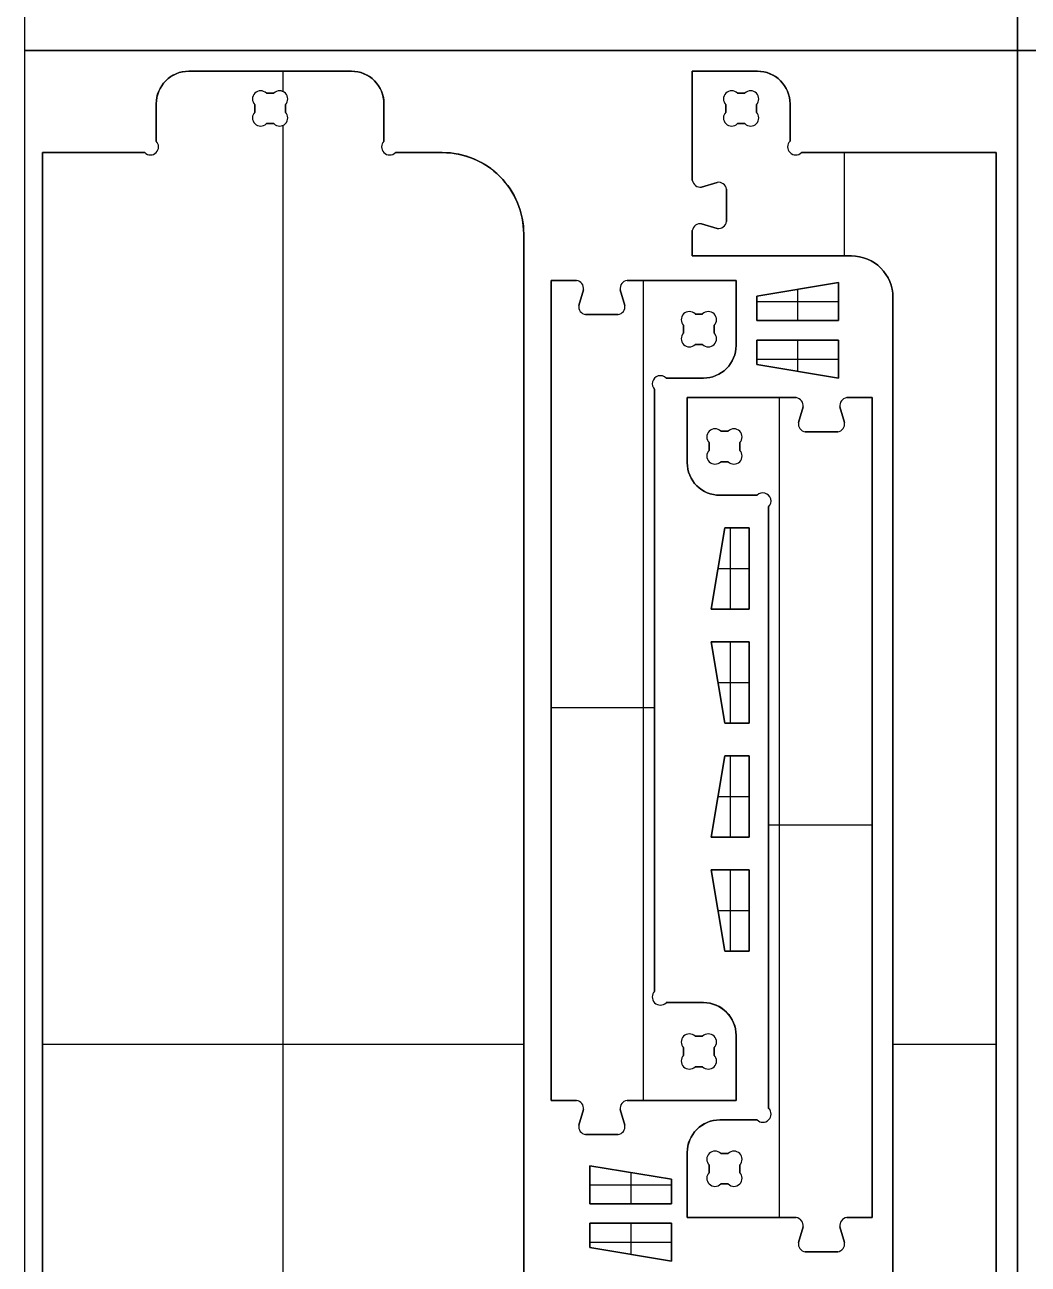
# Model space of a CAD drawing. Extents: x 1 to 2439, y 1 to 2439.
# Drawn here: x 1 to 617, y 474 to 1236 of the extents above; entities that cross this region are included whole.
import ezdxf

# ---------------------------------------------------------------- set-up
doc = ezdxf.new("R2010")
doc.units = 0
doc.header["$MEASUREMENT"] = 0
for name, color, linetype in [('PROFILE_-_INSIDE', 5, 'CONTINUOUS'), ('PROFILE_-_OUTSIDE', 18, 'CONTINUOUS'), ('SOLID', 4, 'CONTINUOUS'), ('STOCK_PERIMETER', 1, 'CONTINUOUS')]:
    doc.layers.add(name, color=color, linetype=linetype)

msp = doc.modelspace()

# ---------------------------------------------------------------- linework, layer by layer
at = {"layer": 'PROFILE_-_INSIDE', "color": 0, "linetype": 'BYBLOCK'}
for p, q in [((153.96, 1193.71, 0), (149.37, 1193.71, 0)), ((443.21, 1193.71, 0), (438.62, 1193.71, 0)), ((142.3, 1186.64, 0), (142.3, 1182.05, 0)), ((161.03, 1182.05, 0), (161.03, 1186.64, 0)), ((431.55, 1186.64, 0), (431.55, 1182.05, 0)), ((450.28, 1182.05, 0), (450.28, 1186.64, 0)), ((149.37, 1174.98, 0), (153.96, 1174.98, 0)), ((438.62, 1174.98, 0), (443.21, 1174.98, 0)), ((405.58, 1050.97, 0), (405.58, 1046.38, 0)), ((417.24, 1058.04, 0), (412.65, 1058.04, 0)), ((424.31, 1046.38, 0), (424.31, 1050.97, 0)), ((412.65, 1039.31, 0), (417.24, 1039.31, 0)), ((428.36, 986.04, 0), (432.95, 986.04, 0)), ((421.29, 974.38, 0), (421.29, 978.97, 0)), ((440.02, 978.97, 0), (440.02, 974.38, 0)), ((432.95, 967.31, 0), (428.36, 967.31, 0)), ((417.24, 614.36, 0), (412.65, 614.36, 0)), ((405.58, 607.29, 0), (405.58, 602.7, 0)), ((424.31, 602.7, 0), (424.31, 607.29, 0)), ((412.65, 595.63, 0), (417.24, 595.63, 0)), ((428.36, 542.36, 0), (432.95, 542.36, 0)), ((421.29, 530.7, 0), (421.29, 535.29, 0)), ((440.02, 535.29, 0), (440.02, 530.7, 0)), ((432.95, 523.63, 0), (428.36, 523.63, 0))]:
    msp.add_line(p, q, dxfattribs=at)
for centre, start, end in [((145.83, 1190.17, 0), 45, 225), ((157.49, 1190.17, 0), 315, 135), ((435.08, 1190.17, 0), 45, 225), ((446.74, 1190.17, 0), 315, 135), ((145.83, 1178.52, 0), 135, 315), ((157.49, 1178.52, 0), 225, 45), ((435.08, 1178.52, 0), 135, 315), ((446.74, 1178.52, 0), 225, 45), ((409.12, 1054.51, 0), 45, 225), ((420.77, 1054.51, 0), 315, 135), ((409.12, 1042.85, 0), 135, 315), ((420.77, 1042.85, 0), 225, 45), ((424.83, 982.51, 0), 45, 225), ((436.48, 982.51, 0), 315, 135), ((424.83, 970.85, 0), 135, 315), ((436.48, 970.85, 0), 225, 45), ((409.12, 610.83, 0), 45, 225), ((420.77, 610.83, 0), 315, 135), ((409.12, 599.17, 0), 135, 315), ((420.77, 599.17, 0), 225, 45), ((424.83, 538.83, 0), 45, 225), ((436.48, 538.83, 0), 315, 135), ((424.83, 527.17, 0), 135, 315), ((436.48, 527.17, 0), 225, 45)]:
    msp.add_arc(centre, 5, start, end, dxfattribs=at)
at = {"layer": 'PROFILE_-_OUTSIDE'}
for p, q in [((101.74, 1207.2, 0), (201.59, 1207.2, 0)), ((450.91, 1207.2, 0), (410.91, 1207.2, 0)), ((410.91, 1207.2, 0), (410.93, 1140.24, 0)), ((81.74, 1164.27, 0), (81.74, 1187.2, 0)), ((221.59, 1187.2, 0), (221.59, 1164.27, 0)), ((470.91, 1164.27, 0), (470.91, 1187.2, 0)), ((12, 62, 0), (12, 1157.2, 0)), ((12, 1157.2, 0), (74.67, 1157.2, 0)), ((228.66, 1157.2, 0), (257.41, 1157.2, 0)), ((597.6, 1157.2, 0), (477.98, 1157.2, 0)), ((597.6, 62, 0), (597.6, 1157.2, 0)), ((416.61, 1136.03, 0), (426.23, 1138.91, 0)), ((431.91, 1134.7, 0), (431.91, 1114.81, 0)), ((426.23, 1110.6, 0), (416.61, 1113.49, 0)), ((307.41, 1107.2, 0), (307.41, 112, 0)), ((410.93, 1109.27, 0), (410.91, 1093.7, 0)), ((410.91, 1093.7, 0), (508.7, 1093.7, 0)), ((339.87, 1078.66, 0), (324.3, 1078.68, 0)), ((324.3, 1078.68, 0), (324.3, 575, 0)), ((437.8, 1078.68, 0), (370.84, 1078.66, 0)), ((437.8, 1038.68, 0), (437.8, 1078.68, 0)), ((500.6, 1077.34, 0), (450.6, 1069.01, 0)), ((500.6, 1054.01, 0), (500.6, 1077.34, 0)), ((341.2, 1063.36, 0), (344.09, 1072.98, 0)), ((366.63, 1072.98, 0), (369.51, 1063.36, 0)), ((450.6, 1069.01, 0), (450.6, 1054.01, 0)), ((534.1, 1068.3, 0), (534.1, 150.9, 0)), ((365.3, 1057.68, 0), (345.41, 1057.68, 0)), ((450.6, 1054.01, 0), (500.6, 1054.01, 0)), ((450.6, 1027.01, 0), (450.6, 1042.01, 0)), ((450.6, 1042.01, 0), (500.6, 1042.01, 0)), ((500.6, 1042.01, 0), (500.6, 1018.68, 0)), ((500.6, 1018.68, 0), (450.6, 1027.01, 0)), ((394.87, 1018.68, 0), (417.8, 1018.68, 0)), ((387.8, 642.07, 0), (387.8, 1011.61, 0)), ((407.8, 966.68, 0), (407.8, 1006.68, 0)), ((407.8, 1006.68, 0), (474.76, 1006.66, 0)), ((505.73, 1006.66, 0), (521.3, 1006.68, 0)), ((521.3, 1006.68, 0), (521.3, 503, 0)), ((478.97, 1000.98, 0), (476.09, 991.36, 0)), ((504.4, 991.36, 0), (501.51, 1000.98, 0)), ((480.3, 985.68, 0), (500.19, 985.68, 0)), ((450.73, 946.68, 0), (427.8, 946.68, 0)), ((457.8, 570.07, 0), (457.8, 939.61, 0)), ((417.8, 635, 0), (394.87, 635, 0)), ((437.8, 575, 0), (437.8, 615, 0)), ((324.3, 575, 0), (339.87, 574.98, 0)), ((370.84, 574.98, 0), (437.8, 575, 0)), ((344.09, 569.3, 0), (341.2, 559.67, 0)), ((369.51, 559.67, 0), (366.63, 569.3, 0)), ((427.8, 563, 0), (450.73, 563, 0)), ((345.41, 554, 0), (365.3, 554, 0)), ((407.8, 503, 0), (407.8, 543, 0)), ((474.76, 502.98, 0), (407.8, 503, 0)), ((521.3, 503, 0), (505.73, 502.98, 0)), ((476.09, 487.67, 0), (478.97, 497.3, 0)), ((501.51, 497.3, 0), (504.4, 487.67, 0)), ((500.19, 482, 0), (480.3, 482, 0))]:
    msp.add_line(p, q, dxfattribs=at)
at = {"layer": 'PROFILE_-_OUTSIDE', "color": 0, "linetype": 'BYBLOCK'}
for p, q in [((422.47, 876.68, 0), (430.8, 926.68, 0)), ((430.8, 926.68, 0), (445.8, 926.68, 0)), ((445.8, 926.68, 0), (445.8, 876.68, 0)), ((445.8, 876.68, 0), (422.47, 876.68, 0)), ((445.8, 856.68, 0), (422.47, 856.68, 0)), ((422.47, 856.68, 0), (430.8, 806.68, 0)), ((445.8, 806.68, 0), (445.8, 856.68, 0)), ((430.8, 806.68, 0), (445.8, 806.68, 0)), ((422.47, 736.68, 0), (430.8, 786.68, 0)), ((430.8, 786.68, 0), (445.8, 786.68, 0)), ((445.8, 786.68, 0), (445.8, 736.68, 0)), ((445.8, 736.68, 0), (422.47, 736.68, 0)), ((445.8, 716.68, 0), (422.47, 716.68, 0)), ((422.47, 716.68, 0), (430.8, 666.68, 0)), ((445.8, 666.68, 0), (445.8, 716.68, 0)), ((430.8, 666.68, 0), (445.8, 666.68, 0)), ((348.1, 511.5, 0), (348.1, 534.83, 0)), ((348.1, 534.83, 0), (398.1, 526.5, 0)), ((398.1, 526.5, 0), (398.1, 511.5, 0)), ((398.1, 511.5, 0), (348.1, 511.5, 0)), ((348.1, 499.5, 0), (398.1, 499.5, 0)), ((348.1, 484.5, 0), (348.1, 499.5, 0)), ((398.1, 499.5, 0), (398.1, 476.17, 0)), ((398.1, 476.17, 0), (348.1, 484.5, 0))]:
    msp.add_line(p, q, dxfattribs=at)
at = {"layer": 'PROFILE_-_OUTSIDE'}
for centre, radius, start, end in [((101.74, 1187.2, 0), 20, 90, 180), ((201.59, 1187.2, 0), 20, 0, 90), ((450.91, 1187.2, 0), 20, 0, 90), ((78.2, 1160.74, 0), 5, 225, 45), ((225.12, 1160.74, 0), 5, 135, 315), ((474.45, 1160.74, 0), 5, 135.00006, 314.99994), ((257.41, 1107.2, 0), 50, 0, 90), ((415.88, 1140.97, 0), 5, 188.41216, 278.41216), ((426.97, 1133.97, 0), 5, 8.41216, 98.41216), ((415.88, 1108.54, 0), 5, 81.58784, 171.58784), ((426.97, 1115.54, 0), 5, 261.58784, 351.58784), ((508.7, 1068.3, 0), 25.4, 360, 90.00001), ((339.14, 1073.71, 0), 5, 351.58784, 81.58784), ((371.57, 1073.71, 0), 5, 98.41216, 188.41216), ((346.14, 1062.62, 0), 5, 171.58784, 261.58784), ((364.57, 1062.62, 0), 5, 278.41216, 8.41216), ((417.8, 1038.68, 0), 20, 269.99999, 0), ((391.34, 1015.14, 0), 5, 44.9999, 225.00009), ((474.03, 1001.71, 0), 5, 351.58784, 81.58784), ((506.46, 1001.71, 0), 5, 98.41216, 188.41216), ((481.03, 990.62, 0), 5, 171.58784, 261.58784), ((499.46, 990.62, 0), 5, 278.41216, 8.41216), ((427.8, 966.68, 0), 20, 180, 270.00001), ((454.26, 943.14, 0), 5, 314.99991, 135.0001), ((391.34, 638.53, 0), 5, 135.00006, 314.99994), ((417.8, 615, 0), 20, 0, 90), ((339.14, 570.03, 0), 5, 351.58784, 81.58784), ((371.57, 570.03, 0), 5, 98.41216, 188.41216), ((454.26, 566.53, 0), 5, 225.00006, 44.99994), ((346.14, 558.94, 0), 5, 171.58784, 261.58784), ((364.57, 558.94, 0), 5, 278.41216, 8.41216), ((427.8, 543, 0), 20, 90, 180), ((474.03, 498.03, 0), 5, 351.58784, 81.58784), ((506.46, 498.03, 0), 5, 98.41216, 188.41216), ((481.03, 486.94, 0), 5, 171.58784, 261.58784), ((499.46, 486.94, 0), 5, 278.41216, 8.41216)]:
    msp.add_arc(centre, radius, start, end, dxfattribs=at)
at = {"layer": 'SOLID'}
for p, q in [((101.74, 1207.2, 0), (101.74, 1207.2, 17.78)), ((159.71, 1194.66, 0), (159.71, 1207.2, 0)), ((159.71, 1194.66, 17.78), (159.71, 1207.2, 17.78)), ((201.59, 1207.2, 0), (201.59, 1207.2, 17.78)), ((410.93, 1140.24, 0), (410.91, 1207.2, 0)), ((410.93, 1140.24, 17.78), (410.91, 1207.2, 17.78)), ((410.91, 1207.2, 17.78), (410.91, 1207.2, 0)), ((410.91, 1207.2, 8.89), (410.93, 1140.24, 8.89)), ((450.91, 1207.2, 0), (450.91, 1207.2, 17.78)), ((142.3, 1193.71, 0), (142.3, 1193.71, 17.78)), ((153.96, 1193.71, 0), (149.37, 1193.71, 0)), ((149.37, 1193.71, 17.78), (149.37, 1193.71, 0)), ((149.37, 1193.71, 17.78), (153.96, 1193.71, 17.78)), ((153.96, 1193.71, 8.89), (149.37, 1193.71, 8.89)), ((151.66, 1193.71, 0), (151.66, 1193.71, 17.78)), ((153.96, 1193.71, 17.78), (153.96, 1193.71, 0)), ((161.03, 1193.71, 0), (161.03, 1193.71, 17.78)), ((431.55, 1193.71, 0), (431.55, 1193.71, 17.78)), ((443.21, 1193.71, 0), (438.62, 1193.71, 0)), ((443.21, 1193.71, 17.78), (438.62, 1193.71, 17.78)), ((438.62, 1193.71, 17.78), (438.62, 1193.71, 0)), ((438.62, 1193.71, 8.89), (443.21, 1193.71, 8.89)), ((440.91, 1193.71, 0), (440.91, 1193.71, 17.78)), ((443.21, 1193.71, 17.78), (443.21, 1193.71, 0)), ((450.28, 1193.71, 0), (450.28, 1193.71, 17.78)), ((81.74, 1187.2, 0), (81.74, 1187.2, 17.78)), ((142.3, 1186.64, 0), (142.3, 1182.05, 0)), ((142.3, 1182.05, 17.78), (142.3, 1186.64, 17.78)), ((142.3, 1186.64, 17.78), (142.3, 1186.64, 0)), ((142.3, 1186.64, 8.89), (142.3, 1182.05, 8.89)), ((142.3, 1184.34, 0), (142.3, 1184.34, 17.78)), ((142.3, 1182.05, 17.78), (142.3, 1182.05, 0)), ((161.03, 1182.05, 0), (161.03, 1186.64, 0)), ((161.03, 1186.64, 17.78), (161.03, 1186.64, 0)), ((161.03, 1186.64, 17.78), (161.03, 1182.05, 17.78)), ((161.03, 1182.05, 8.89), (161.03, 1186.64, 8.89)), ((161.03, 1184.34, 0), (161.03, 1184.34, 17.78)), ((161.03, 1182.05, 17.78), (161.03, 1182.05, 0)), ((221.59, 1187.2, 0), (221.59, 1187.2, 17.78)), ((431.55, 1186.64, 0), (431.55, 1182.05, 0)), ((431.55, 1186.64, 17.78), (431.55, 1186.64, 0)), ((431.55, 1186.64, 17.78), (431.55, 1182.05, 17.78)), ((431.55, 1182.05, 8.89), (431.55, 1186.64, 8.89)), ((431.55, 1184.34, 0), (431.55, 1184.34, 17.78)), ((431.55, 1182.05, 17.78), (431.55, 1182.05, 0)), ((450.28, 1182.05, 0), (450.28, 1186.64, 0)), ((450.28, 1182.05, 17.78), (450.28, 1186.64, 17.78)), ((450.28, 1186.64, 17.78), (450.28, 1186.64, 0)), ((450.28, 1186.64, 8.89), (450.28, 1182.05, 8.89)), ((450.28, 1184.34, 0), (450.28, 1184.34, 17.78)), ((450.28, 1182.05, 17.78), (450.28, 1182.05, 0)), ((470.91, 1187.2, 0), (470.91, 1187.2, 17.78)), ((142.3, 1174.98, 0), (142.3, 1174.98, 17.78)), ((149.37, 1174.98, 0), (153.96, 1174.98, 0)), ((149.37, 1174.98, 0), (149.37, 1174.98, 17.78)), ((153.96, 1174.98, 17.78), (149.37, 1174.98, 17.78)), ((149.37, 1174.98, 8.89), (153.96, 1174.98, 8.89)), ((151.66, 1174.98, 0), (151.66, 1174.98, 17.78)), ((153.96, 1174.98, 17.78), (153.96, 1174.98, 0)), ((159.71, 46.44, 0), (159.71, 1174.03, 0)), ((159.71, 46.44, 17.78), (159.71, 1174.03, 17.78)), ((161.03, 1174.98, 0), (161.03, 1174.98, 17.78)), ((410.92, 1173.72, 0), (410.92, 1173.72, 17.78)), ((431.55, 1174.98, 0), (431.55, 1174.98, 17.78)), ((438.62, 1174.98, 0), (443.21, 1174.98, 0)), ((438.62, 1174.98, 0), (438.62, 1174.98, 17.78)), ((438.62, 1174.98, 17.78), (443.21, 1174.98, 17.78)), ((443.21, 1174.98, 8.89), (438.62, 1174.98, 8.89)), ((440.91, 1174.98, 0), (440.91, 1174.98, 17.78)), ((443.21, 1174.98, 17.78), (443.21, 1174.98, 0)), ((450.28, 1174.98, 0), (450.28, 1174.98, 17.78)), ((81.74, 1164.27, 17.78), (81.74, 1164.27, 0)), ((221.59, 1164.27, 17.78), (221.59, 1164.27, 0)), ((470.91, 1164.27, 17.78), (470.91, 1164.27, 0)), ((12, 1157.2, 0), (12, 62, 0)), ((74.67, 1157.2, 0), (12, 1157.2, 0)), ((74.67, 1157.2, 17.78), (12, 1157.2, 17.78)), ((12, 1157.2, 17.78), (12, 1157.2, 0)), ((12, 1157.2, 17.78), (12, 62, 17.78)), ((12, 1157.2, 8.89), (74.67, 1157.2, 8.89)), ((12, 62, 8.89), (12, 1157.2, 8.89)), ((43.33, 1157.2, 0), (43.33, 1157.2, 17.78)), ((74.67, 1157.2, 17.78), (74.67, 1157.2, 0)), ((81.74, 1157.2, 0), (81.74, 1157.2, 17.78)), ((221.59, 1157.2, 0), (221.59, 1157.2, 17.78)), ((228.66, 1157.2, 17.78), (228.66, 1157.2, 0)), ((257.41, 1157.2, 0), (257.41, 1157.2, 17.78)), ((470.91, 1157.2, 0), (470.91, 1157.2, 17.78)), ((477.98, 1157.2, 0), (597.6, 1157.2, 0)), ((477.98, 1157.2, 17.78), (477.98, 1157.2, 0)), ((477.98, 1157.2, 17.78), (597.6, 1157.2, 17.78)), ((597.6, 1157.2, 8.89), (477.98, 1157.2, 8.89)), ((504.26, 1157.2, 0), (504.26, 1093.7, 0)), ((504.26, 1157.2, 17.78), (504.26, 1093.7, 17.78)), ((537.79, 1157.2, 0), (537.79, 1157.2, 17.78)), ((597.6, 1157.2, 0), (597.6, 62, 0)), ((597.6, 1157.2, 17.78), (597.6, 1157.2, 0)), ((597.6, 1157.2, 17.78), (597.6, 62, 17.78)), ((597.6, 62, 8.89), (597.6, 1157.2, 8.89)), ((410.93, 1140.24, 17.78), (410.93, 1140.24, 0)), ((412.9, 1136.96, 0), (412.9, 1136.96, 17.78)), ((426.23, 1138.91, 0), (416.61, 1136.03, 0)), ((426.23, 1138.91, 17.78), (416.61, 1136.03, 17.78)), ((416.61, 1136.03, 8.89), (426.23, 1138.91, 8.89)), ((416.61, 1136.03, 17.78), (416.61, 1136.03, 0)), ((421.42, 1137.47, 0), (421.42, 1137.47, 17.78)), ((426.23, 1138.91, 17.78), (426.23, 1138.91, 0)), ((429.95, 1137.98, 0), (429.95, 1137.98, 17.78)), ((431.91, 1114.81, 0), (431.91, 1134.7, 0)), ((431.91, 1114.81, 17.78), (431.91, 1134.7, 17.78)), ((431.91, 1134.7, 17.78), (431.91, 1134.7, 0)), ((431.91, 1134.7, 8.89), (431.91, 1114.81, 8.89)), ((431.91, 1124.76, 0), (431.91, 1124.76, 17.78)), ((412.9, 1112.55, 0), (412.9, 1112.55, 17.78)), ((416.61, 1113.49, 0), (426.23, 1110.6, 0)), ((416.61, 1113.49, 17.78), (416.61, 1113.49, 0)), ((416.61, 1113.49, 17.78), (426.23, 1110.6, 17.78)), ((426.23, 1110.6, 8.89), (416.61, 1113.49, 8.89)), ((421.42, 1112.04, 0), (421.42, 1112.04, 17.78)), ((431.91, 1114.81, 17.78), (431.91, 1114.81, 0)), ((307.41, 1107.2, 0), (307.41, 1107.2, 17.78)), ((410.91, 1093.7, 0), (410.93, 1109.27, 0)), ((410.91, 1093.7, 17.78), (410.93, 1109.27, 17.78)), ((410.93, 1109.27, 8.89), (410.91, 1093.7, 8.89)), ((410.93, 1109.27, 17.78), (410.93, 1109.27, 0)), ((426.23, 1110.6, 17.78), (426.23, 1110.6, 0)), ((429.95, 1111.53, 0), (429.95, 1111.53, 17.78)), ((410.92, 1101.49, 0), (410.92, 1101.49, 17.78)), ((410.91, 1093.7, 17.78), (410.91, 1093.7, 0)), ((508.7, 1093.7, 0), (508.7, 1093.7, 17.78)), ((526.66, 1086.26, 0), (526.66, 1086.26, 17.78)), ((324.3, 1078.68, 0), (324.3, 575, 0)), ((339.87, 1078.66, 0), (324.3, 1078.68, 0)), ((339.87, 1078.66, 17.78), (324.3, 1078.68, 17.78)), ((324.3, 1078.68, 17.78), (324.3, 1078.68, 0)), ((324.3, 1078.68, 17.78), (324.3, 575, 17.78)), ((324.3, 1078.68, 8.89), (339.87, 1078.66, 8.89)), ((324.3, 575, 8.89), (324.3, 1078.68, 8.89)), ((332.09, 1078.67, 0), (332.09, 1078.67, 17.78)), ((339.87, 1078.66, 17.78), (339.87, 1078.66, 0)), ((343.15, 1076.69, 0), (343.15, 1076.69, 17.78)), ((367.56, 1076.69, 0), (367.56, 1076.69, 17.78)), ((437.8, 1078.68, 0), (370.84, 1078.66, 0)), ((437.8, 1078.68, 17.78), (370.84, 1078.66, 17.78)), ((370.84, 1078.66, 8.89), (437.8, 1078.68, 8.89)), ((370.84, 1078.66, 17.78), (370.84, 1078.66, 0)), ((381.05, 574.98, 0), (381.05, 1078.66, 0)), ((381.05, 574.98, 17.78), (381.05, 1078.66, 17.78)), ((404.32, 1078.67, 0), (404.32, 1078.67, 17.78)), ((437.8, 1078.68, 17.78), (437.8, 1078.68, 0)), ((450.6, 1069.01, 0), (500.6, 1077.34, 0)), ((450.6, 1069.01, 17.78), (500.6, 1077.34, 17.78)), ((500.6, 1077.34, 8.89), (450.6, 1069.01, 8.89)), ((500.6, 1077.34, 0), (500.6, 1054.01, 0)), ((500.6, 1077.34, 17.78), (500.6, 1077.34, 0)), ((500.6, 1077.34, 17.78), (500.6, 1054.01, 17.78)), ((500.6, 1054.01, 8.89), (500.6, 1077.34, 8.89)), ((341.2, 1063.36, 0), (344.09, 1072.98, 0)), ((341.2, 1063.36, 17.78), (344.09, 1072.98, 17.78)), ((344.09, 1072.98, 8.89), (341.2, 1063.36, 8.89)), ((342.64, 1068.17, 0), (342.64, 1068.17, 17.78)), ((344.09, 1072.98, 17.78), (344.09, 1072.98, 0)), ((366.63, 1072.98, 0), (369.51, 1063.36, 0)), ((366.63, 1072.98, 17.78), (366.63, 1072.98, 0)), ((366.63, 1072.98, 17.78), (369.51, 1063.36, 17.78)), ((369.51, 1063.36, 8.89), (366.63, 1072.98, 8.89)), ((368.07, 1068.17, 0), (368.07, 1068.17, 17.78)), ((450.6, 1054.01, 0), (450.6, 1069.01, 0)), ((450.6, 1054.01, 17.78), (450.6, 1069.01, 17.78)), ((450.6, 1069.01, 17.78), (450.6, 1069.01, 0)), ((450.6, 1069.01, 8.89), (450.6, 1054.01, 8.89)), ((475.6, 1073.18, 0), (475.6, 1054.01, 0)), ((475.6, 1073.18, 0), (475.6, 1073.18, 17.78)), ((475.6, 1073.18, 17.78), (475.6, 1054.01, 17.78)), ((534.1, 1068.3, 0), (534.1, 1068.3, 17.78)), ((341.2, 1063.36, 17.78), (341.2, 1063.36, 0)), ((342.13, 1059.64, 0), (342.13, 1059.64, 17.78)), ((368.58, 1059.64, 0), (368.58, 1059.64, 17.78)), ((369.51, 1063.36, 17.78), (369.51, 1063.36, 0)), ((450.6, 1065.68, 0), (500.6, 1065.68, 0)), ((450.6, 1065.68, 17.78), (500.6, 1065.68, 17.78)), ((450.6, 1061.51, 0), (450.6, 1061.51, 17.78)), ((500.6, 1065.68, 0), (500.6, 1065.68, 17.78)), ((365.3, 1057.68, 0), (345.41, 1057.68, 0)), ((365.3, 1057.68, 17.78), (345.41, 1057.68, 17.78)), ((345.41, 1057.68, 17.78), (345.41, 1057.68, 0)), ((345.41, 1057.68, 8.89), (365.3, 1057.68, 8.89)), ((355.36, 1057.68, 0), (355.36, 1057.68, 17.78)), ((365.3, 1057.68, 17.78), (365.3, 1057.68, 0)), ((405.58, 1058.04, 0), (405.58, 1058.04, 17.78)), ((405.58, 1046.38, 0), (405.58, 1050.97, 0)), ((405.58, 1046.38, 17.78), (405.58, 1050.97, 17.78)), ((405.58, 1050.97, 17.78), (405.58, 1050.97, 0)), ((405.58, 1050.97, 8.89), (405.58, 1046.38, 8.89)), ((412.65, 1058.04, 0), (417.24, 1058.04, 0)), ((412.65, 1058.04, 17.78), (412.65, 1058.04, 0)), ((412.65, 1058.04, 17.78), (417.24, 1058.04, 17.78)), ((417.24, 1058.04, 8.89), (412.65, 1058.04, 8.89)), ((414.95, 1058.04, 0), (414.95, 1058.04, 17.78)), ((417.24, 1058.04, 17.78), (417.24, 1058.04, 0)), ((424.31, 1058.04, 0), (424.31, 1058.04, 17.78)), ((424.31, 1050.97, 0), (424.31, 1046.38, 0)), ((424.31, 1050.97, 17.78), (424.31, 1050.97, 0)), ((424.31, 1050.97, 17.78), (424.31, 1046.38, 17.78)), ((424.31, 1046.38, 8.89), (424.31, 1050.97, 8.89)), ((500.6, 1054.01, 0), (450.6, 1054.01, 0)), ((500.6, 1054.01, 17.78), (450.6, 1054.01, 17.78)), ((450.6, 1054.01, 17.78), (450.6, 1054.01, 0)), ((450.6, 1054.01, 8.89), (500.6, 1054.01, 8.89)), ((475.6, 1054.01, 0), (475.6, 1054.01, 17.78)), ((500.6, 1054.01, 0), (500.6, 1054.01, 17.78)), ((405.58, 1048.68, 0), (405.58, 1048.68, 17.78)), ((405.58, 1046.38, 17.78), (405.58, 1046.38, 0)), ((424.31, 1048.68, 0), (424.31, 1048.68, 17.78)), ((424.31, 1046.38, 17.78), (424.31, 1046.38, 0)), ((405.58, 1039.31, 0), (405.58, 1039.31, 17.78)), ((417.24, 1039.31, 0), (412.65, 1039.31, 0)), ((412.65, 1039.31, 0), (412.65, 1039.31, 17.78)), ((417.24, 1039.31, 17.78), (412.65, 1039.31, 17.78)), ((412.65, 1039.31, 8.89), (417.24, 1039.31, 8.89)), ((414.95, 1039.31, 0), (414.95, 1039.31, 17.78)), ((417.24, 1039.31, 17.78), (417.24, 1039.31, 0)), ((424.31, 1039.31, 0), (424.31, 1039.31, 17.78)), ((437.8, 1038.68, 0), (437.8, 1038.68, 17.78)), ((450.6, 1042.01, 0), (500.6, 1042.01, 0)), ((450.6, 1027.01, 0), (450.6, 1042.01, 0)), ((450.6, 1027.01, 17.78), (450.6, 1042.01, 17.78)), ((450.6, 1042.01, 17.78), (450.6, 1042.01, 0)), ((450.6, 1042.01, 17.78), (500.6, 1042.01, 17.78)), ((450.6, 1042.01, 8.89), (450.6, 1027.01, 8.89)), ((500.6, 1042.01, 8.89), (450.6, 1042.01, 8.89)), ((475.6, 1042.01, 0), (475.6, 1022.84, 0)), ((475.6, 1042.01, 0), (475.6, 1042.01, 17.78)), ((475.6, 1042.01, 17.78), (475.6, 1022.84, 17.78)), ((500.6, 1042.01, 0), (500.6, 1018.68, 0)), ((500.6, 1042.01, 0), (500.6, 1042.01, 17.78)), ((500.6, 1042.01, 17.78), (500.6, 1018.68, 17.78)), ((500.6, 1018.68, 8.89), (500.6, 1042.01, 8.89)), ((450.6, 1034.51, 0), (450.6, 1034.51, 17.78)), ((450.6, 1030.34, 0), (500.6, 1030.34, 0)), ((450.6, 1030.34, 17.78), (500.6, 1030.34, 17.78)), ((500.6, 1030.34, 0), (500.6, 1030.34, 17.78)), ((431.94, 1024.54, 0), (431.94, 1024.54, 17.78)), ((500.6, 1018.68, 0), (450.6, 1027.01, 0)), ((500.6, 1018.68, 17.78), (450.6, 1027.01, 17.78)), ((450.6, 1027.01, 17.78), (450.6, 1027.01, 0)), ((450.6, 1027.01, 8.89), (500.6, 1018.68, 8.89)), ((475.6, 1022.84, 0), (475.6, 1022.84, 17.78)), ((386.34, 1015.14, 0), (386.34, 1015.14, 17.78)), ((387.8, 1018.68, 0), (387.8, 1018.68, 17.78)), ((391.34, 1020.14, 0), (391.34, 1020.14, 17.78)), ((394.87, 1018.68, 17.78), (394.87, 1018.68, 0)), ((417.8, 1018.68, 0), (417.8, 1018.68, 17.78)), ((500.6, 1018.68, 17.78), (500.6, 1018.68, 0)), ((387.8, 642.07, 0), (387.8, 1011.61, 0)), ((387.8, 642.07, 17.78), (387.8, 1011.61, 17.78)), ((387.8, 1011.61, 17.78), (387.8, 1011.61, 0)), ((387.8, 1011.61, 8.89), (387.8, 642.07, 8.89)), ((474.76, 1006.66, 0), (407.8, 1006.68, 0)), ((474.76, 1006.66, 17.78), (407.8, 1006.68, 17.78)), ((407.8, 1006.68, 17.78), (407.8, 1006.68, 0)), ((407.8, 1006.68, 8.89), (474.76, 1006.66, 8.89)), ((441.28, 1006.67, 0), (441.28, 1006.67, 17.78)), ((464.55, 502.98, 0), (464.55, 1006.66, 0)), ((464.55, 502.98, 17.78), (464.55, 1006.66, 17.78)), ((474.76, 1006.66, 17.78), (474.76, 1006.66, 0)), ((521.3, 1006.68, 0), (505.73, 1006.66, 0)), ((521.3, 1006.68, 17.78), (505.73, 1006.66, 17.78)), ((505.73, 1006.66, 8.89), (521.3, 1006.68, 8.89)), ((505.73, 1006.66, 17.78), (505.73, 1006.66, 0)), ((513.51, 1006.67, 0), (513.51, 1006.67, 17.78)), ((521.3, 503, 0), (521.3, 1006.68, 0)), ((521.3, 503, 17.78), (521.3, 1006.68, 17.78)), ((521.3, 1006.68, 17.78), (521.3, 1006.68, 0)), ((521.3, 1006.68, 8.89), (521.3, 503, 8.89)), ((476.09, 991.36, 0), (478.97, 1000.98, 0)), ((476.09, 991.36, 17.78), (478.97, 1000.98, 17.78)), ((478.97, 1000.98, 8.89), (476.09, 991.36, 8.89)), ((478.04, 1004.69, 0), (478.04, 1004.69, 17.78)), ((478.97, 1000.98, 17.78), (478.97, 1000.98, 0)), ((501.51, 1000.98, 0), (504.4, 991.36, 0)), ((501.51, 1000.98, 17.78), (501.51, 1000.98, 0)), ((501.51, 1000.98, 17.78), (504.4, 991.36, 17.78)), ((504.4, 991.36, 8.89), (501.51, 1000.98, 8.89)), ((502.45, 1004.69, 0), (502.45, 1004.69, 17.78)), ((476.09, 991.36, 17.78), (476.09, 991.36, 0)), ((477.53, 996.17, 0), (477.53, 996.17, 17.78)), ((502.96, 996.17, 0), (502.96, 996.17, 17.78)), ((504.4, 991.36, 17.78), (504.4, 991.36, 0)), ((421.29, 986.04, 0), (421.29, 986.04, 17.78)), ((428.36, 986.04, 0), (432.95, 986.04, 0)), ((428.36, 986.04, 17.78), (428.36, 986.04, 0)), ((428.36, 986.04, 17.78), (432.95, 986.04, 17.78)), ((432.95, 986.04, 8.89), (428.36, 986.04, 8.89)), ((430.66, 986.04, 0), (430.66, 986.04, 17.78)), ((432.95, 986.04, 17.78), (432.95, 986.04, 0)), ((440.02, 986.04, 0), (440.02, 986.04, 17.78)), ((477.02, 987.64, 0), (477.02, 987.64, 17.78)), ((500.19, 985.68, 0), (480.3, 985.68, 0)), ((500.19, 985.68, 17.78), (480.3, 985.68, 17.78)), ((480.3, 985.68, 17.78), (480.3, 985.68, 0)), ((480.3, 985.68, 8.89), (500.19, 985.68, 8.89)), ((490.24, 985.68, 0), (490.24, 985.68, 17.78)), ((500.19, 985.68, 17.78), (500.19, 985.68, 0)), ((503.47, 987.64, 0), (503.47, 987.64, 17.78)), ((421.29, 974.38, 0), (421.29, 978.97, 0)), ((421.29, 974.38, 17.78), (421.29, 978.97, 17.78)), ((421.29, 978.97, 17.78), (421.29, 978.97, 0)), ((421.29, 978.97, 8.89), (421.29, 974.38, 8.89)), ((421.29, 976.68, 0), (421.29, 976.68, 17.78)), ((440.02, 978.97, 0), (440.02, 974.38, 0)), ((440.02, 978.97, 17.78), (440.02, 978.97, 0)), ((440.02, 978.97, 17.78), (440.02, 974.38, 17.78)), ((440.02, 974.38, 8.89), (440.02, 978.97, 8.89)), ((440.02, 976.68, 0), (440.02, 976.68, 17.78)), ((421.29, 974.38, 17.78), (421.29, 974.38, 0)), ((421.29, 967.31, 0), (421.29, 967.31, 17.78)), ((432.95, 967.31, 0), (428.36, 967.31, 0)), ((432.95, 967.31, 17.78), (428.36, 967.31, 17.78)), ((428.36, 967.31, 17.78), (428.36, 967.31, 0)), ((428.36, 967.31, 8.89), (432.95, 967.31, 8.89)), ((430.66, 967.31, 0), (430.66, 967.31, 17.78)), ((432.95, 967.31, 0), (432.95, 967.31, 17.78)), ((440.02, 974.38, 17.78), (440.02, 974.38, 0)), ((440.02, 967.31, 0), (440.02, 967.31, 17.78)), ((407.8, 966.68, 0), (407.8, 966.68, 17.78)), ((413.66, 952.54, 0), (413.66, 952.54, 17.78)), ((427.8, 946.68, 0), (427.8, 946.68, 17.78)), ((450.73, 946.68, 17.78), (450.73, 946.68, 0)), ((454.26, 948.14, 0), (454.26, 948.14, 17.78)), ((457.8, 946.68, 0), (457.8, 946.68, 17.78)), ((457.8, 939.61, 0), (457.8, 570.07, 0)), ((457.8, 939.61, 17.78), (457.8, 939.61, 0)), ((457.8, 939.61, 17.78), (457.8, 570.07, 17.78)), ((457.8, 570.07, 8.89), (457.8, 939.61, 8.89)), ((459.26, 943.14, 0), (459.26, 943.14, 17.78)), ((422.47, 876.68, 0), (430.8, 926.68, 0)), ((422.47, 876.68, 17.78), (430.8, 926.68, 17.78)), ((430.8, 926.68, 8.89), (422.47, 876.68, 8.89)), ((430.8, 926.68, 0), (445.8, 926.68, 0)), ((430.8, 926.68, 17.78), (430.8, 926.68, 0)), ((430.8, 926.68, 17.78), (445.8, 926.68, 17.78)), ((445.8, 926.68, 8.89), (430.8, 926.68, 8.89)), ((434.13, 926.68, 0), (434.13, 876.68, 0)), ((434.13, 926.68, 17.78), (434.13, 876.68, 17.78)), ((438.3, 926.68, 0), (438.3, 926.68, 17.78)), ((445.8, 926.68, 0), (445.8, 876.68, 0)), ((445.8, 926.68, 0), (445.8, 926.68, 17.78)), ((445.8, 926.68, 17.78), (445.8, 876.68, 17.78)), ((445.8, 876.68, 8.89), (445.8, 926.68, 8.89)), ((426.63, 901.68, 0), (445.8, 901.68, 0)), ((426.63, 901.68, 0), (426.63, 901.68, 17.78)), ((426.63, 901.68, 17.78), (445.8, 901.68, 17.78)), ((445.8, 901.68, 0), (445.8, 901.68, 17.78)), ((445.8, 876.68, 0), (422.47, 876.68, 0)), ((445.8, 876.68, 17.78), (422.47, 876.68, 17.78)), ((422.47, 876.68, 17.78), (422.47, 876.68, 0)), ((422.47, 876.68, 8.89), (445.8, 876.68, 8.89)), ((434.13, 876.68, 0), (434.13, 876.68, 17.78)), ((445.8, 876.68, 17.78), (445.8, 876.68, 0)), ((422.47, 856.68, 0), (445.8, 856.68, 0)), ((430.8, 806.68, 0), (422.47, 856.68, 0)), ((430.8, 806.68, 17.78), (422.47, 856.68, 17.78)), ((422.47, 856.68, 17.78), (422.47, 856.68, 0)), ((422.47, 856.68, 17.78), (445.8, 856.68, 17.78)), ((422.47, 856.68, 8.89), (430.8, 806.68, 8.89)), ((445.8, 856.68, 8.89), (422.47, 856.68, 8.89)), ((434.13, 856.68, 0), (434.13, 806.68, 0)), ((434.13, 856.68, 0), (434.13, 856.68, 17.78)), ((434.13, 856.68, 17.78), (434.13, 806.68, 17.78)), ((445.8, 856.68, 0), (445.8, 806.68, 0)), ((445.8, 856.68, 17.78), (445.8, 856.68, 0)), ((445.8, 856.68, 17.78), (445.8, 806.68, 17.78)), ((445.8, 806.68, 8.89), (445.8, 856.68, 8.89)), ((426.63, 831.68, 0), (445.8, 831.68, 0)), ((426.63, 831.68, 0), (426.63, 831.68, 17.78)), ((426.63, 831.68, 17.78), (445.8, 831.68, 17.78)), ((445.8, 831.68, 0), (445.8, 831.68, 17.78)), ((324.3, 826.84, 0), (324.3, 826.84, 17.78)), ((387.8, 826.84, 0), (387.8, 826.84, 17.78)), ((324.3, 816.34, 0), (387.8, 816.34, 0)), ((324.3, 816.34, 17.78), (387.8, 816.34, 17.78)), ((445.8, 806.68, 0), (430.8, 806.68, 0)), ((445.8, 806.68, 17.78), (430.8, 806.68, 17.78)), ((430.8, 806.68, 17.78), (430.8, 806.68, 0)), ((430.8, 806.68, 8.89), (445.8, 806.68, 8.89)), ((438.3, 806.68, 0), (438.3, 806.68, 17.78)), ((445.8, 806.68, 0), (445.8, 806.68, 17.78)), ((422.47, 736.68, 0), (430.8, 786.68, 0)), ((422.47, 736.68, 17.78), (430.8, 786.68, 17.78)), ((430.8, 786.68, 8.89), (422.47, 736.68, 8.89)), ((430.8, 786.68, 0), (445.8, 786.68, 0)), ((430.8, 786.68, 17.78), (430.8, 786.68, 0)), ((430.8, 786.68, 17.78), (445.8, 786.68, 17.78)), ((445.8, 786.68, 8.89), (430.8, 786.68, 8.89)), ((434.13, 786.68, 0), (434.13, 736.68, 0)), ((434.13, 786.68, 17.78), (434.13, 736.68, 17.78)), ((438.3, 786.68, 0), (438.3, 786.68, 17.78)), ((445.8, 786.68, 0), (445.8, 736.68, 0)), ((445.8, 786.68, 0), (445.8, 786.68, 17.78)), ((445.8, 786.68, 17.78), (445.8, 736.68, 17.78)), ((445.8, 736.68, 8.89), (445.8, 786.68, 8.89)), ((426.63, 761.68, 0), (445.8, 761.68, 0)), ((426.63, 761.68, 0), (426.63, 761.68, 17.78)), ((426.63, 761.68, 17.78), (445.8, 761.68, 17.78)), ((445.8, 761.68, 0), (445.8, 761.68, 17.78)), ((457.8, 754.84, 0), (457.8, 754.84, 17.78)), ((521.3, 754.84, 0), (521.3, 754.84, 17.78)), ((457.8, 744.34, 0), (521.3, 744.34, 0)), ((457.8, 744.34, 17.78), (521.3, 744.34, 17.78)), ((445.8, 736.68, 0), (422.47, 736.68, 0)), ((445.8, 736.68, 17.78), (422.47, 736.68, 17.78)), ((422.47, 736.68, 17.78), (422.47, 736.68, 0)), ((422.47, 736.68, 8.89), (445.8, 736.68, 8.89)), ((434.13, 736.68, 0), (434.13, 736.68, 17.78)), ((445.8, 736.68, 17.78), (445.8, 736.68, 0)), ((422.47, 716.68, 0), (445.8, 716.68, 0)), ((430.8, 666.68, 0), (422.47, 716.68, 0)), ((430.8, 666.68, 17.78), (422.47, 716.68, 17.78)), ((422.47, 716.68, 17.78), (422.47, 716.68, 0)), ((422.47, 716.68, 17.78), (445.8, 716.68, 17.78)), ((422.47, 716.68, 8.89), (430.8, 666.68, 8.89)), ((445.8, 716.68, 8.89), (422.47, 716.68, 8.89)), ((434.13, 716.68, 0), (434.13, 666.68, 0)), ((434.13, 716.68, 0), (434.13, 716.68, 17.78)), ((434.13, 716.68, 17.78), (434.13, 666.68, 17.78)), ((445.8, 716.68, 0), (445.8, 666.68, 0)), ((445.8, 716.68, 17.78), (445.8, 716.68, 0)), ((445.8, 716.68, 17.78), (445.8, 666.68, 17.78)), ((445.8, 666.68, 8.89), (445.8, 716.68, 8.89)), ((426.63, 691.68, 0), (445.8, 691.68, 0)), ((426.63, 691.68, 0), (426.63, 691.68, 17.78)), ((426.63, 691.68, 17.78), (445.8, 691.68, 17.78)), ((445.8, 691.68, 0), (445.8, 691.68, 17.78)), ((445.8, 666.68, 0), (430.8, 666.68, 0)), ((445.8, 666.68, 17.78), (430.8, 666.68, 17.78)), ((430.8, 666.68, 17.78), (430.8, 666.68, 0)), ((430.8, 666.68, 8.89), (445.8, 666.68, 8.89)), ((438.3, 666.68, 0), (438.3, 666.68, 17.78)), ((445.8, 666.68, 0), (445.8, 666.68, 17.78)), ((387.8, 642.07, 17.78), (387.8, 642.07, 0)), ((387.8, 635, 0), (387.8, 635, 17.78)), ((394.87, 635, 17.78), (394.87, 635, 0)), ((417.8, 635, 0), (417.8, 635, 17.78)), ((12, 609.6, 0), (307.41, 609.6, 0)), ((12, 609.6, 0), (12, 609.6, 17.78)), ((12, 609.6, 17.78), (307.41, 609.6, 17.78)), ((405.58, 614.36, 0), (405.58, 614.36, 17.78)), ((412.65, 614.36, 0), (417.24, 614.36, 0)), ((412.65, 614.36, 17.78), (412.65, 614.36, 0)), ((412.65, 614.36, 17.78), (417.24, 614.36, 17.78)), ((417.24, 614.36, 8.89), (412.65, 614.36, 8.89)), ((414.95, 614.36, 0), (414.95, 614.36, 17.78)), ((417.24, 614.36, 17.78), (417.24, 614.36, 0)), ((424.31, 614.36, 0), (424.31, 614.36, 17.78)), ((437.8, 575, 0), (437.8, 615, 0)), ((437.8, 615, 0), (437.8, 615, 17.78)), ((437.8, 575, 17.78), (437.8, 615, 17.78)), ((437.8, 615, 8.89), (437.8, 575, 8.89)), ((534.1, 609.6, 0), (597.6, 609.6, 0)), ((534.1, 609.6, 17.78), (597.6, 609.6, 17.78)), ((597.6, 609.6, 0), (597.6, 609.6, 17.78)), ((405.58, 602.7, 0), (405.58, 607.29, 0)), ((405.58, 602.7, 17.78), (405.58, 607.29, 17.78)), ((405.58, 607.29, 17.78), (405.58, 607.29, 0)), ((405.58, 607.29, 8.89), (405.58, 602.7, 8.89)), ((405.58, 605, 0), (405.58, 605, 17.78)), ((405.58, 602.7, 17.78), (405.58, 602.7, 0)), ((424.31, 607.29, 0), (424.31, 602.7, 0)), ((424.31, 607.29, 17.78), (424.31, 607.29, 0)), ((424.31, 607.29, 17.78), (424.31, 602.7, 17.78)), ((424.31, 602.7, 8.89), (424.31, 607.29, 8.89)), ((424.31, 605, 0), (424.31, 605, 17.78)), ((424.31, 602.7, 17.78), (424.31, 602.7, 0)), ((405.58, 595.63, 0), (405.58, 595.63, 17.78)), ((417.24, 595.63, 0), (412.65, 595.63, 0)), ((412.65, 595.63, 0), (412.65, 595.63, 17.78)), ((417.24, 595.63, 17.78), (412.65, 595.63, 17.78)), ((412.65, 595.63, 8.89), (417.24, 595.63, 8.89)), ((414.95, 595.63, 0), (414.95, 595.63, 17.78)), ((417.24, 595.63, 17.78), (417.24, 595.63, 0)), ((424.31, 595.63, 0), (424.31, 595.63, 17.78)), ((437.8, 595, 0), (437.8, 595, 17.78)), ((324.3, 575, 0), (339.87, 574.98, 0)), ((324.3, 575, 17.78), (324.3, 575, 0)), ((324.3, 575, 17.78), (339.87, 574.98, 17.78)), ((339.87, 574.98, 8.89), (324.3, 575, 8.89)), ((332.09, 574.99, 0), (332.09, 574.99, 17.78)), ((339.87, 574.98, 17.78), (339.87, 574.98, 0)), ((343.15, 573.01, 0), (343.15, 573.01, 17.78)), ((367.56, 573.01, 0), (367.56, 573.01, 17.78)), ((370.84, 574.98, 0), (437.8, 575, 0)), ((370.84, 574.98, 17.78), (437.8, 575, 17.78)), ((437.8, 575, 8.89), (370.84, 574.98, 8.89)), ((370.84, 574.98, 17.78), (370.84, 574.98, 0)), ((404.32, 574.99, 0), (404.32, 574.99, 17.78)), ((437.8, 575, 17.78), (437.8, 575, 0)), ((344.09, 569.3, 0), (341.2, 559.67, 0)), ((344.09, 569.3, 17.78), (341.2, 559.67, 17.78)), ((341.2, 559.67, 8.89), (344.09, 569.3, 8.89)), ((342.64, 564.49, 0), (342.64, 564.49, 17.78)), ((344.09, 569.3, 17.78), (344.09, 569.3, 0)), ((369.51, 559.67, 0), (366.63, 569.3, 0)), ((369.51, 559.67, 17.78), (366.63, 569.3, 17.78)), ((366.63, 569.3, 17.78), (366.63, 569.3, 0)), ((366.63, 569.3, 8.89), (369.51, 559.67, 8.89)), ((368.07, 564.49, 0), (368.07, 564.49, 17.78)), ((457.8, 570.07, 17.78), (457.8, 570.07, 0)), ((341.2, 559.67, 17.78), (341.2, 559.67, 0)), ((342.13, 555.96, 0), (342.13, 555.96, 17.78)), ((368.58, 555.96, 0), (368.58, 555.96, 17.78)), ((369.51, 559.67, 17.78), (369.51, 559.67, 0)), ((427.8, 563, 0), (427.8, 563, 17.78)), ((450.73, 563, 17.78), (450.73, 563, 0)), ((457.8, 563, 0), (457.8, 563, 17.78)), ((345.41, 554, 0), (365.3, 554, 0)), ((345.41, 554, 17.78), (345.41, 554, 0)), ((345.41, 554, 17.78), (365.3, 554, 17.78)), ((365.3, 554, 8.89), (345.41, 554, 8.89)), ((355.36, 554, 0), (355.36, 554, 17.78)), ((365.3, 554, 17.78), (365.3, 554, 0)), ((407.8, 543, 0), (407.8, 503, 0)), ((407.8, 543, 0), (407.8, 543, 17.78)), ((407.8, 543, 17.78), (407.8, 503, 17.78)), ((407.8, 503, 8.89), (407.8, 543, 8.89)), ((421.29, 542.36, 0), (421.29, 542.36, 17.78)), ((428.36, 542.36, 0), (432.95, 542.36, 0)), ((428.36, 542.36, 17.78), (428.36, 542.36, 0)), ((428.36, 542.36, 17.78), (432.95, 542.36, 17.78)), ((432.95, 542.36, 8.89), (428.36, 542.36, 8.89)), ((430.66, 542.36, 0), (430.66, 542.36, 17.78)), ((432.95, 542.36, 17.78), (432.95, 542.36, 0)), ((440.02, 542.36, 0), (440.02, 542.36, 17.78)), ((348.1, 534.83, 0), (398.1, 526.5, 0)), ((348.1, 511.5, 0), (348.1, 534.83, 0)), ((348.1, 511.5, 17.78), (348.1, 534.83, 17.78)), ((348.1, 534.83, 17.78), (348.1, 534.83, 0)), ((348.1, 534.83, 17.78), (398.1, 526.5, 17.78)), ((348.1, 534.83, 8.89), (348.1, 511.5, 8.89)), ((398.1, 526.5, 8.89), (348.1, 534.83, 8.89)), ((421.29, 530.7, 0), (421.29, 535.29, 0)), ((421.29, 530.7, 17.78), (421.29, 535.29, 17.78)), ((421.29, 535.29, 17.78), (421.29, 535.29, 0)), ((421.29, 535.29, 8.89), (421.29, 530.7, 8.89)), ((421.29, 533, 0), (421.29, 533, 17.78)), ((440.02, 535.29, 0), (440.02, 530.7, 0)), ((440.02, 535.29, 17.78), (440.02, 535.29, 0)), ((440.02, 535.29, 17.78), (440.02, 530.7, 17.78)), ((440.02, 530.7, 8.89), (440.02, 535.29, 8.89)), ((440.02, 533, 0), (440.02, 533, 17.78)), ((373.1, 530.67, 0), (373.1, 511.5, 0)), ((373.1, 530.67, 0), (373.1, 530.67, 17.78)), ((373.1, 530.67, 17.78), (373.1, 511.5, 17.78)), ((398.1, 526.5, 0), (398.1, 511.5, 0)), ((398.1, 526.5, 17.78), (398.1, 526.5, 0)), ((398.1, 526.5, 17.78), (398.1, 511.5, 17.78)), ((398.1, 511.5, 8.89), (398.1, 526.5, 8.89)), ((421.29, 530.7, 17.78), (421.29, 530.7, 0)), ((440.02, 530.7, 17.78), (440.02, 530.7, 0)), ((348.1, 523.17, 0), (398.1, 523.17, 0)), ((348.1, 523.17, 0), (348.1, 523.17, 17.78)), ((348.1, 523.17, 17.78), (398.1, 523.17, 17.78)), ((398.1, 519, 0), (398.1, 519, 17.78)), ((407.8, 523, 0), (407.8, 523, 17.78)), ((421.29, 523.63, 0), (421.29, 523.63, 17.78)), ((432.95, 523.63, 0), (428.36, 523.63, 0)), ((432.95, 523.63, 17.78), (428.36, 523.63, 17.78)), ((428.36, 523.63, 17.78), (428.36, 523.63, 0)), ((428.36, 523.63, 8.89), (432.95, 523.63, 8.89)), ((430.66, 523.63, 0), (430.66, 523.63, 17.78)), ((432.95, 523.63, 0), (432.95, 523.63, 17.78)), ((440.02, 523.63, 0), (440.02, 523.63, 17.78)), ((398.1, 511.5, 0), (348.1, 511.5, 0)), ((398.1, 511.5, 17.78), (348.1, 511.5, 17.78)), ((348.1, 511.5, 17.78), (348.1, 511.5, 0)), ((348.1, 511.5, 8.89), (398.1, 511.5, 8.89)), ((373.1, 511.5, 0), (373.1, 511.5, 17.78)), ((398.1, 511.5, 0), (398.1, 511.5, 17.78)), ((407.8, 503, 0), (474.76, 502.98, 0)), ((407.8, 503, 17.78), (407.8, 503, 0)), ((407.8, 503, 17.78), (474.76, 502.98, 17.78)), ((474.76, 502.98, 8.89), (407.8, 503, 8.89)), ((441.28, 502.99, 0), (441.28, 502.99, 17.78)), ((474.76, 502.98, 17.78), (474.76, 502.98, 0)), ((505.73, 502.98, 0), (521.3, 503, 0)), ((505.73, 502.98, 17.78), (521.3, 503, 17.78)), ((521.3, 503, 8.89), (505.73, 502.98, 8.89)), ((505.73, 502.98, 17.78), (505.73, 502.98, 0)), ((513.51, 502.99, 0), (513.51, 502.99, 17.78)), ((521.3, 503, 17.78), (521.3, 503, 0)), ((348.1, 499.5, 0), (398.1, 499.5, 0)), ((348.1, 484.5, 0), (348.1, 499.5, 0)), ((348.1, 499.5, 0), (348.1, 499.5, 17.78)), ((348.1, 499.5, 17.78), (398.1, 499.5, 17.78)), ((348.1, 484.5, 17.78), (348.1, 499.5, 17.78)), ((398.1, 499.5, 8.89), (348.1, 499.5, 8.89)), ((348.1, 499.5, 8.89), (348.1, 484.5, 8.89)), ((373.1, 499.5, 0), (373.1, 480.33, 0)), ((373.1, 499.5, 0), (373.1, 499.5, 17.78)), ((373.1, 499.5, 17.78), (373.1, 480.33, 17.78)), ((398.1, 499.5, 0), (398.1, 476.17, 0)), ((398.1, 499.5, 17.78), (398.1, 499.5, 0)), ((398.1, 499.5, 17.78), (398.1, 476.17, 17.78)), ((398.1, 476.17, 8.89), (398.1, 499.5, 8.89)), ((478.97, 497.3, 0), (476.09, 487.67, 0)), ((478.97, 497.3, 17.78), (476.09, 487.67, 17.78)), ((476.09, 487.67, 8.89), (478.97, 497.3, 8.89)), ((478.04, 501.01, 0), (478.04, 501.01, 17.78)), ((478.97, 497.3, 17.78), (478.97, 497.3, 0)), ((504.4, 487.67, 0), (501.51, 497.3, 0)), ((504.4, 487.67, 17.78), (501.51, 497.3, 17.78)), ((501.51, 497.3, 17.78), (501.51, 497.3, 0)), ((501.51, 497.3, 8.89), (504.4, 487.67, 8.89)), ((502.45, 501.01, 0), (502.45, 501.01, 17.78)), ((348.1, 492, 0), (348.1, 492, 17.78)), ((348.1, 487.83, 0), (398.1, 487.83, 0)), ((348.1, 487.83, 17.78), (398.1, 487.83, 17.78)), ((398.1, 487.83, 0), (398.1, 487.83, 17.78)), ((476.09, 487.67, 17.78), (476.09, 487.67, 0)), ((477.53, 492.49, 0), (477.53, 492.49, 17.78)), ((502.96, 492.49, 0), (502.96, 492.49, 17.78)), ((504.4, 487.67, 17.78), (504.4, 487.67, 0)), ((398.1, 476.17, 0), (348.1, 484.5, 0)), ((398.1, 476.17, 17.78), (348.1, 484.5, 17.78)), ((348.1, 484.5, 17.78), (348.1, 484.5, 0)), ((348.1, 484.5, 8.89), (398.1, 476.17, 8.89)), ((373.1, 480.33, 0), (373.1, 480.33, 17.78)), ((477.02, 483.96, 0), (477.02, 483.96, 17.78)), ((480.3, 482, 0), (500.19, 482, 0)), ((480.3, 482, 17.78), (480.3, 482, 0)), ((480.3, 482, 17.78), (500.19, 482, 17.78)), ((500.19, 482, 8.89), (480.3, 482, 8.89)), ((490.24, 482, 0), (490.24, 482, 17.78)), ((500.19, 482, 17.78), (500.19, 482, 0)), ((503.47, 483.96, 0), (503.47, 483.96, 17.78)), ((398.1, 476.17, 17.78), (398.1, 476.17, 0))]:
    msp.add_line(p, q, dxfattribs=at)
for points in [[(221.59, 1164.27), (221.59, 1187.2, 0.414214), (201.59, 1207.2), (101.74, 1207.2, 0.414214), (81.74, 1187.2), (81.74, 1164.27)], [(221.59, 1164.27), (221.59, 1187.2, 0.414214), (201.59, 1207.2), (101.74, 1207.2, 0.414214), (81.74, 1187.2), (81.74, 1164.27)], [(81.74, 1164.27), (81.74, 1187.2, -0.414214), (101.74, 1207.2), (201.59, 1207.2, -0.414214), (221.59, 1187.2), (221.59, 1164.27)], [(410.91, 1207.2), (450.91, 1207.2, -0.414214), (470.91, 1187.2), (470.91, 1164.27)], [(410.91, 1207.2), (450.91, 1207.2, -0.414214), (470.91, 1187.2), (470.91, 1164.27)], [(470.91, 1164.27), (470.91, 1187.2, 0.414214), (450.91, 1207.2), (410.91, 1207.2)], [(228.66, 62), (257.41, 62, 0.414214), (307.41, 112), (307.41, 1107.2, 0.414214), (257.41, 1157.2), (228.66, 1157.2)], [(228.66, 62), (257.41, 62, 0.414214), (307.41, 112), (307.41, 1107.2, 0.414214), (257.41, 1157.2), (228.66, 1157.2)], [(228.66, 1157.2), (257.41, 1157.2, -0.414214), (307.41, 1107.2), (307.41, 112, -0.414214), (257.41, 62), (228.66, 62)], [(410.91, 125.5), (508.7, 125.5, 0.414214), (534.1, 150.9), (534.1, 1068.3, 0.414214), (508.7, 1093.7), (410.91, 1093.7)], [(410.91, 125.5), (508.7, 125.5, 0.414214), (534.1, 150.9), (534.1, 1068.3, 0.414214), (508.7, 1093.7), (410.91, 1093.7)], [(410.91, 1093.7), (508.7, 1093.7, -0.414214), (534.1, 1068.3), (534.1, 150.9, -0.414214), (508.7, 125.5), (410.91, 125.5)], [(394.87, 1018.68), (417.8, 1018.68, 0.414214), (437.8, 1038.68), (437.8, 1078.68)], [(394.87, 1018.68), (417.8, 1018.68, 0.414214), (437.8, 1038.68), (437.8, 1078.68)], [(437.8, 1078.68), (437.8, 1038.68, -0.414214), (417.8, 1018.68), (394.87, 1018.68)], [(407.8, 1006.68), (407.8, 966.68, 0.414214), (427.8, 946.68), (450.73, 946.68)], [(407.8, 1006.68), (407.8, 966.68, 0.414214), (427.8, 946.68), (450.73, 946.68)], [(450.73, 946.68), (427.8, 946.68, -0.414214), (407.8, 966.68), (407.8, 1006.68)], [(437.8, 615, 0.414214), (417.8, 635), (394.87, 635)], [(437.8, 615, 0.414214), (417.8, 635), (394.87, 635)], [(394.87, 635), (417.8, 635, -0.414214), (437.8, 615)], [(450.73, 563), (427.8, 563, 0.414214), (407.8, 543)], [(450.73, 563), (427.8, 563, 0.414214), (407.8, 543)], [(407.8, 543, -0.414214), (427.8, 563), (450.73, 563)]]:
    msp.add_lwpolyline(points, format="xyb", dxfattribs=at)
for centre, start, end in [((145.83, 1190.17, 0), 45, 225), ((145.83, 1190.17, 17.78), 45, 225), ((145.83, 1190.17, 8.89), 45, 225), ((157.49, 1190.17, 0), 315, 135), ((157.49, 1190.17, 17.78), 315, 135), ((157.49, 1190.17, 8.89), 315, 135), ((435.08, 1190.17, 0), 45, 225), ((435.08, 1190.17, 17.78), 45, 225), ((435.08, 1190.17, 8.89), 45, 225), ((446.74, 1190.17, 0), 315, 135), ((446.74, 1190.17, 17.78), 315, 135), ((446.74, 1190.17, 8.89), 315, 135), ((145.83, 1178.52, 0), 135, 315), ((145.83, 1178.52, 17.78), 135, 315), ((145.83, 1178.52, 8.89), 135, 315), ((157.49, 1178.52, 0), 225, 45), ((157.49, 1178.52, 17.78), 225, 45), ((157.49, 1178.52, 8.89), 225, 45), ((435.08, 1178.52, 0), 135, 315), ((435.08, 1178.52, 17.78), 135, 315), ((435.08, 1178.52, 8.89), 135, 315), ((446.74, 1178.52, 0), 225, 45), ((446.74, 1178.52, 17.78), 225, 45), ((446.74, 1178.52, 8.89), 225, 45), ((78.2, 1160.74, 0), 225, 45), ((78.2, 1160.74, 17.78), 225, 45), ((78.2, 1160.74, 8.89), 225, 45), ((225.12, 1160.74, 0), 135, 315), ((225.12, 1160.74, 17.78), 135, 315), ((225.12, 1160.74, 8.89), 135, 315), ((474.45, 1160.74, 0), 135.00006, 314.99994), ((474.45, 1160.74, 17.78), 135.00006, 314.99994), ((474.45, 1160.74, 8.89), 135.00006, 314.99994), ((415.88, 1140.97, 0), 188.41216, 278.41216), ((415.88, 1140.97, 17.78), 188.41216, 278.41216), ((415.88, 1140.97, 8.89), 188.41216, 278.41216), ((426.97, 1133.97, 0), 8.41216, 98.41216), ((426.97, 1133.97, 17.78), 8.41216, 98.41216), ((426.97, 1133.97, 8.89), 8.41216, 98.41216), ((415.88, 1108.54, 0), 81.58784, 171.58784), ((415.88, 1108.54, 17.78), 81.58784, 171.58784), ((415.88, 1108.54, 8.89), 81.58784, 171.58784), ((426.97, 1115.54, 0), 261.58784, 351.58784), ((426.97, 1115.54, 17.78), 261.58784, 351.58784), ((426.97, 1115.54, 8.89), 261.58784, 351.58784), ((339.14, 1073.71, 0), 351.58784, 81.58784), ((339.14, 1073.71, 17.78), 351.58784, 81.58784), ((339.14, 1073.71, 8.89), 351.58784, 81.58784), ((371.57, 1073.71, 0), 98.41216, 188.41216), ((371.57, 1073.71, 17.78), 98.41216, 188.41216), ((371.57, 1073.71, 8.89), 98.41216, 188.41216), ((346.14, 1062.62, 0), 171.58784, 261.58784), ((346.14, 1062.62, 17.78), 171.58784, 261.58784), ((346.14, 1062.62, 8.89), 171.58784, 261.58784), ((364.57, 1062.62, 0), 278.41216, 8.41216), ((364.57, 1062.62, 17.78), 278.41216, 8.41216), ((364.57, 1062.62, 8.89), 278.41216, 8.41216), ((409.12, 1054.51, 0), 45, 225), ((409.12, 1054.51, 17.78), 45, 225), ((409.12, 1054.51, 8.89), 45, 225), ((420.77, 1054.51, 0), 315, 135), ((420.77, 1054.51, 17.78), 315, 135), ((420.77, 1054.51, 8.89), 315, 135), ((409.12, 1042.85, 0), 135, 315), ((409.12, 1042.85, 17.78), 135, 315), ((409.12, 1042.85, 8.89), 135, 315), ((420.77, 1042.85, 0), 225, 45), ((420.77, 1042.85, 17.78), 225, 45), ((420.77, 1042.85, 8.89), 225, 45), ((391.34, 1015.14, 0), 44.9999, 225.00009), ((391.34, 1015.14, 17.78), 44.9999, 225.00009), ((391.34, 1015.14, 8.89), 44.9999, 225.00009), ((474.03, 1001.71, 0), 351.58784, 81.58784), ((474.03, 1001.71, 17.78), 351.58784, 81.58784), ((474.03, 1001.71, 8.89), 351.58784, 81.58784), ((506.46, 1001.71, 0), 98.41216, 188.41216), ((506.46, 1001.71, 17.78), 98.41216, 188.41216), ((506.46, 1001.71, 8.89), 98.41216, 188.41216), ((481.03, 990.62, 0), 171.58784, 261.58784), ((481.03, 990.62, 17.78), 171.58784, 261.58784), ((481.03, 990.62, 8.89), 171.58784, 261.58784), ((499.46, 990.62, 0), 278.41216, 8.41216), ((499.46, 990.62, 17.78), 278.41216, 8.41216), ((499.46, 990.62, 8.89), 278.41216, 8.41216), ((424.83, 982.51, 0), 45, 225), ((424.83, 982.51, 17.78), 45, 225), ((424.83, 982.51, 8.89), 45, 225), ((436.48, 982.51, 0), 315, 135), ((436.48, 982.51, 17.78), 315, 135), ((436.48, 982.51, 8.89), 315, 135), ((424.83, 970.85, 0), 135, 315), ((424.83, 970.85, 17.78), 135, 315), ((424.83, 970.85, 8.89), 135, 315), ((436.48, 970.85, 0), 225, 45), ((436.48, 970.85, 17.78), 225, 45), ((436.48, 970.85, 8.89), 225, 45), ((454.26, 943.14, 0), 314.99991, 135.0001), ((454.26, 943.14, 17.78), 314.99991, 135.0001), ((454.26, 943.14, 8.89), 314.99991, 135.0001), ((391.34, 638.53, 0), 135.00006, 314.99994), ((391.34, 638.53, 17.78), 135.00006, 314.99994), ((391.34, 638.53, 8.89), 135.00006, 314.99994), ((409.12, 610.83, 0), 45, 225), ((409.12, 610.83, 17.78), 45, 225), ((409.12, 610.83, 8.89), 45, 225), ((420.77, 610.83, 0), 315, 135), ((420.77, 610.83, 17.78), 315, 135), ((420.77, 610.83, 8.89), 315, 135), ((409.12, 599.17, 0), 135, 315), ((409.12, 599.17, 17.78), 135, 315), ((409.12, 599.17, 8.89), 135, 315), ((420.77, 599.17, 0), 225, 45), ((420.77, 599.17, 17.78), 225, 45), ((420.77, 599.17, 8.89), 225, 45), ((339.14, 570.03, 0), 351.58784, 81.58784), ((339.14, 570.03, 17.78), 351.58784, 81.58784), ((339.14, 570.03, 8.89), 351.58784, 81.58784), ((371.57, 570.03, 0), 98.41216, 188.41216), ((371.57, 570.03, 17.78), 98.41216, 188.41216), ((371.57, 570.03, 8.89), 98.41216, 188.41216), ((454.26, 566.53, 0), 225.00006, 44.99994), ((454.26, 566.53, 17.78), 225.00006, 44.99994), ((454.26, 566.53, 8.89), 225.00006, 44.99994), ((346.14, 558.94, 0), 171.58784, 261.58784), ((346.14, 558.94, 17.78), 171.58784, 261.58784), ((346.14, 558.94, 8.89), 171.58784, 261.58784), ((364.57, 558.94, 0), 278.41216, 8.41216), ((364.57, 558.94, 17.78), 278.41216, 8.41216), ((364.57, 558.94, 8.89), 278.41216, 8.41216), ((424.83, 538.83, 0), 45, 225), ((424.83, 538.83, 17.78), 45, 225), ((424.83, 538.83, 8.89), 45, 225), ((436.48, 538.83, 0), 315, 135), ((436.48, 538.83, 17.78), 315, 135), ((436.48, 538.83, 8.89), 315, 135), ((424.83, 527.17, 0), 135, 315), ((424.83, 527.17, 17.78), 135, 315), ((424.83, 527.17, 8.89), 135, 315), ((436.48, 527.17, 0), 225, 45), ((436.48, 527.17, 17.78), 225, 45), ((436.48, 527.17, 8.89), 225, 45), ((474.03, 498.03, 0), 351.58784, 81.58784), ((474.03, 498.03, 17.78), 351.58784, 81.58784), ((474.03, 498.03, 8.89), 351.58784, 81.58784), ((506.46, 498.03, 0), 98.41216, 188.41216), ((506.46, 498.03, 17.78), 98.41216, 188.41216), ((506.46, 498.03, 8.89), 98.41216, 188.41216), ((481.03, 486.94, 0), 171.58784, 261.58784), ((481.03, 486.94, 17.78), 171.58784, 261.58784), ((481.03, 486.94, 8.89), 171.58784, 261.58784), ((499.46, 486.94, 0), 278.41216, 8.41216), ((499.46, 486.94, 17.78), 278.41216, 8.41216), ((499.46, 486.94, 8.89), 278.41216, 8.41216)]:
    msp.add_arc(centre, 5, start, end, dxfattribs=at)
at = {"layer": 'STOCK_PERIMETER'}
for points in [[(610.65, 1219.84), (1.05, 1219.84), (1.05, 2439.04), (610.65, 2439.04)], [(1220.25, 1219.84), (610.65, 1219.84), (610.65, 2439.04), (1220.25, 2439.04)], [(610.65, 0.64), (1.05, 0.64), (1.05, 1219.84), (610.65, 1219.84)], [(1220.25, 0.64), (610.65, 0.64), (610.65, 1219.84), (1220.25, 1219.84)]]:
    msp.add_lwpolyline(points, close=True, dxfattribs=at)

doc.saveas('drawing.dxf')
